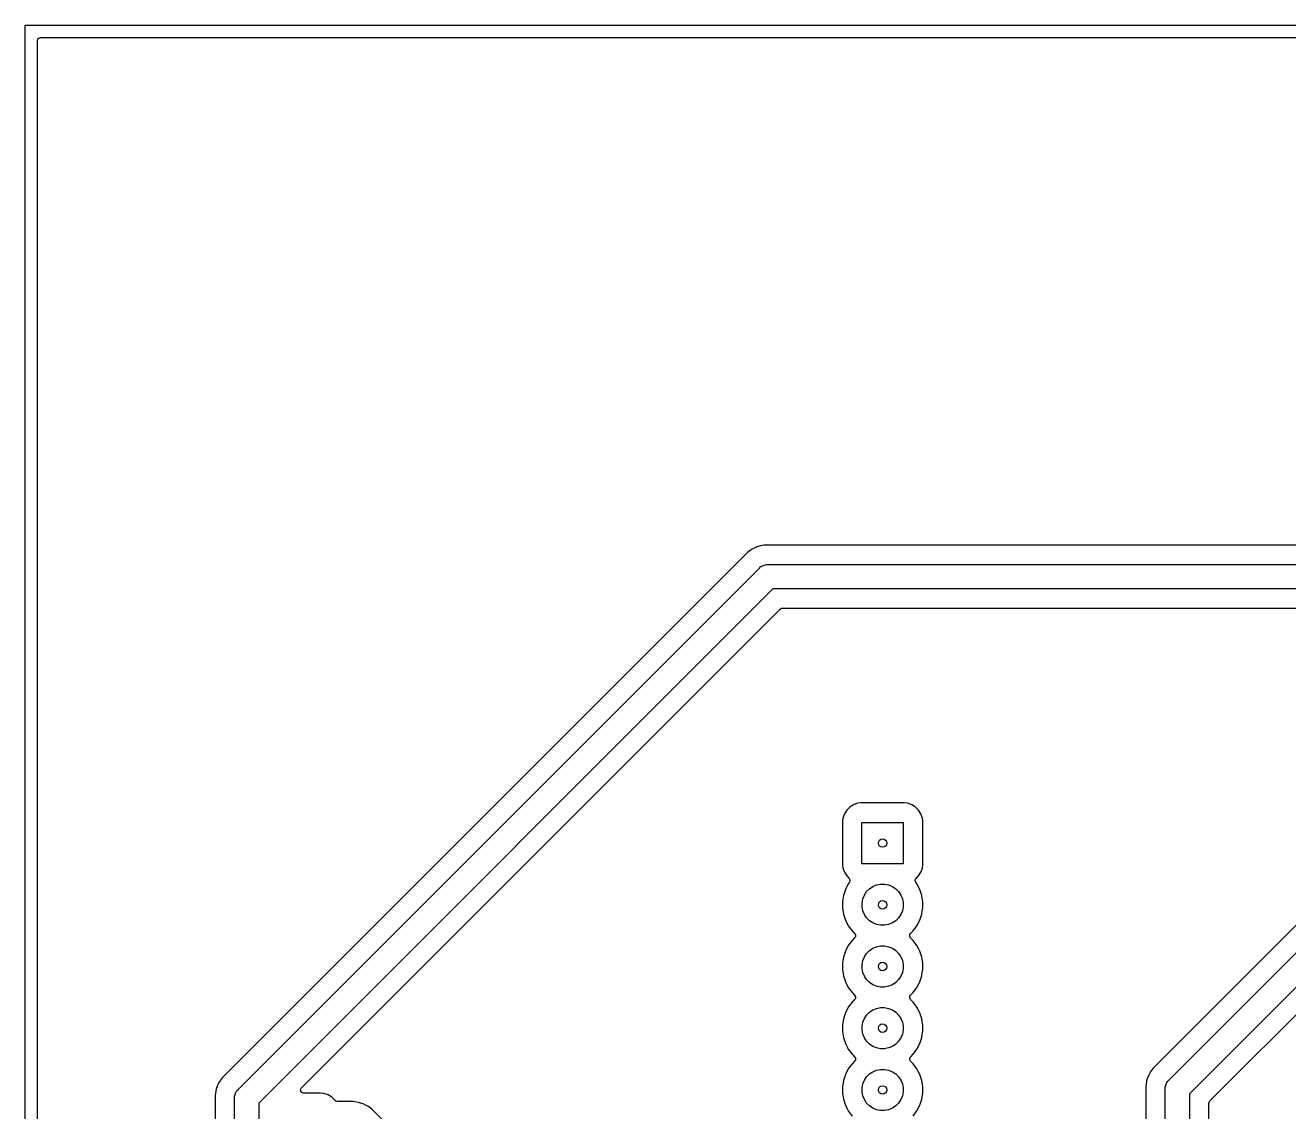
# Model space of a CAD drawing. Extents: x 20 to 124, y -124 to -20.
# Drawn here: x 20 to 72, y -64.7 to -20 of the extents above; entities that cross this region are included whole.
import ezdxf

# ---------------------------------------------------------------- set-up
doc = ezdxf.new("R2010")
doc.units = 0
doc.layers.add('BLACK', color=7, linetype='CONTINUOUS')
doc.layers.add('WHITE', color=7, linetype='CONTINUOUS')

msp = doc.modelspace()

# ---------------------------------------------------------------- linework, layer by layer
at = {"layer": 'BLACK', "linetype": 'CONTINUOUS'}
for p, q in [((20.5005, -20.6245), (20.520185, -20.557461)), ((20.5005, -74.782348), (20.5005, -20.6245)), ((20.520185, -20.557461), (20.572989, -20.511706)), ((20.572989, -20.511706), (20.6245, -20.5005)), ((20.6245, -20.5005), (123.3755, -20.5005)), ((49.884588, -41.578213), (49.718978, -41.698536)), ((49.975785, -41.531746), (49.884588, -41.578213)), ((50.066974, -41.485282), (49.975784, -41.531745)), ((49.975784, -41.531745), (49.975785, -41.531746)), ((50.111552, -41.470797), (50.066974, -41.485282)), ((50.164323, -41.453651), (50.111552, -41.470797)), ((50.261663, -41.422023), (50.164323, -41.45365)), ((50.164323, -41.45365), (50.164323, -41.453651)), ((50.396453, -41.400674), (50.261663, -41.422023)), ((50.463848, -41.39), (50.396453, -41.400674)), ((50.668551, -41.39), (50.463848, -41.39)), ((102.736352, -41.39), (50.668551, -41.39)), ((49.718978, -41.698536), (28.117536, -63.299978)), ((28.755947, -63.793647), (50.212647, -42.336947)), ((50.212647, -42.336947), (50.26181, -42.293831)), ((50.26181, -42.293831), (50.261819, -42.293823)), ((50.261819, -42.293823), (50.374858, -42.22856)), ((50.374858, -42.22856), (50.500937, -42.194777)), ((50.500937, -42.194777), (50.500952, -42.194777)), ((50.500952, -42.194777), (50.5662, -42.1905)), ((50.5662, -42.1905), (102.634, -42.1905)), ((50.773306, -43.1905), (29.6095, -64.354306)), ((102.426894, -43.1905), (50.773306, -43.1905)), ((31.363066, -63.732819), (51.068566, -44.027319)), ((51.068566, -44.027319), (51.129889, -43.993834)), ((51.129889, -43.993834), (51.156247, -43.991)), ((51.156247, -43.991), (85.049553, -43.991)), ((85.137234, -44.202681), (66.423036, -62.916878)), ((67.061447, -63.410547), (85.960547, -44.511446)), ((86.521207, -45.365), (67.915, -63.971206)), ((68.751819, -64.266465), (86.816465, -46.201819)), ((53.710411, -52.455476), (53.650831, -52.625745)), ((53.806384, -52.302737), (53.710411, -52.455476)), ((53.933937, -52.175184), (53.806384, -52.302737)), ((54.086676, -52.079211), (53.933937, -52.175184)), ((54.256945, -52.019631), (54.086676, -52.079211)), ((54.25695, -52.01963), (54.256945, -52.019631)), ((54.391239, -52.0045), (54.25695, -52.01963)), ((54.391246, -52.0045), (54.391239, -52.0045)), ((56.181154, -52.0045), (54.391246, -52.0045)), ((56.18116, -52.0045), (56.181154, -52.0045)), ((56.315449, -52.01963), (56.18116, -52.0045)), ((56.315454, -52.019631), (56.315449, -52.01963)), ((56.485723, -52.079211), (56.315454, -52.019631)), ((56.601955, -52.152245), (56.485723, -52.079211)), ((56.638462, -52.175184), (56.601955, -52.152245)), ((56.766016, -52.302738), (56.638462, -52.175184)), ((56.861989, -52.455478), (56.766016, -52.302738)), ((56.921568, -52.625745), (56.861989, -52.455478)), ((53.65083, -52.62575), (53.6357, -52.760039)), ((53.6357, -52.760039), (53.6357, -54.54996)), ((53.650831, -52.625745), (53.65083, -52.62575)), ((54.4362, -54.505), (54.4362, -52.805)), ((54.4362, -52.805), (56.1362, -52.805)), ((56.1362, -52.805), (56.1362, -54.505)), ((56.9367, -52.760046), (56.921568, -52.625745)), ((56.9367, -54.549954), (56.9367, -52.760046)), ((53.6357, -54.54996), (53.65083, -54.684249)), ((56.1362, -54.505), (54.4362, -54.505)), ((56.921568, -54.684255), (56.9367, -54.549954)), ((53.65083, -54.684249), (53.650831, -54.684254)), ((53.650831, -54.684254), (53.710411, -54.854523)), ((53.710411, -54.854523), (53.806384, -55.007262)), ((53.806384, -55.007262), (53.906776, -55.107654)), ((53.906776, -55.107654), (53.940261, -55.168977)), ((56.645331, -55.134362), (56.665623, -55.107655)), ((56.665623, -55.107655), (56.665624, -55.107654)), ((56.665624, -55.107654), (56.766016, -55.007262)), ((56.766016, -55.007262), (56.861989, -54.854522)), ((56.861989, -54.854522), (56.921568, -54.684255)), ((53.756622, -55.561423), (53.67634, -55.808506)), ((53.874567, -55.329946), (53.756622, -55.561423)), ((53.919414, -55.268219), (53.874567, -55.329946)), ((53.935277, -55.238669), (53.919414, -55.268219)), ((53.940261, -55.168977), (53.935277, -55.238669)), ((54.629141, -55.655766), (54.746966, -55.537941)), ((54.746966, -55.537941), (54.885513, -55.445367)), ((54.885513, -55.445367), (55.039458, -55.381601)), ((55.039458, -55.381601), (55.202885, -55.349093)), ((55.202885, -55.349093), (55.369515, -55.349093)), ((55.369515, -55.349093), (55.532942, -55.381601)), ((55.532942, -55.381601), (55.686887, -55.445367)), ((55.686887, -55.445367), (55.825434, -55.537941)), ((55.825434, -55.537941), (55.943259, -55.655766)), ((56.629506, -55.202416), (56.645331, -55.134362)), ((56.652985, -55.268219), (56.629506, -55.202416)), ((56.697832, -55.329946), (56.652985, -55.268219)), ((56.697833, -55.329948), (56.697832, -55.329946)), ((56.815777, -55.561423), (56.697833, -55.329948)), ((56.815777, -55.561425), (56.815777, -55.561423)), ((56.815779, -55.561428), (56.815777, -55.561425)), ((56.89606, -55.808507), (56.815779, -55.561428)), ((53.67634, -55.808506), (53.6357, -56.065097)), ((53.6357, -56.065097), (53.6357, -56.324902)), ((54.440293, -56.111685), (54.472801, -55.948258)), ((54.440293, -56.278315), (54.440293, -56.111685)), ((54.472801, -55.948258), (54.536567, -55.794313)), ((54.536567, -55.794313), (54.629141, -55.655766)), ((55.943259, -55.655766), (56.035833, -55.794313)), ((56.035833, -55.794313), (56.099599, -55.948258)), ((56.099599, -55.948258), (56.132107, -56.111685)), ((56.132107, -56.111685), (56.132107, -56.278315)), ((56.915147, -55.929021), (56.89606, -55.808507)), ((56.9367, -56.065097), (56.915147, -55.929021)), ((56.9367, -56.324902), (56.9367, -56.065097)), ((53.6357, -56.324902), (53.67634, -56.581493)), ((53.67634, -56.581493), (53.756622, -56.828576)), ((54.472801, -56.441742), (54.440293, -56.278315)), ((54.536567, -56.595687), (54.472801, -56.441742)), ((54.629141, -56.734234), (54.536567, -56.595687)), ((56.035833, -56.595687), (55.943259, -56.734234)), ((56.099599, -56.441742), (56.035833, -56.595687)), ((56.132107, -56.278315), (56.099599, -56.441742)), ((56.815779, -56.828572), (56.89606, -56.581493)), ((56.89606, -56.581493), (56.918739, -56.438298)), ((56.918739, -56.438298), (56.9367, -56.324902)), ((53.756622, -56.828576), (53.874568, -57.060054)), ((53.874568, -57.060054), (54.027266, -57.270225)), ((54.746966, -56.852059), (54.629141, -56.734234)), ((54.885513, -56.944633), (54.746966, -56.852059)), ((55.039458, -57.008399), (54.885513, -56.944633)), ((55.202885, -57.040907), (55.039458, -57.008399)), ((55.369515, -57.040907), (55.202885, -57.040907)), ((55.532942, -57.008399), (55.369515, -57.040907)), ((55.686887, -56.944633), (55.532942, -57.008399)), ((55.825434, -56.852059), (55.686887, -56.944633)), ((55.943259, -56.734234), (55.825434, -56.852059)), ((56.545131, -57.270229), (56.697834, -57.060051)), ((56.697834, -57.060051), (56.815779, -56.828572)), ((54.027266, -57.659774), (53.874568, -57.869945)), ((54.027266, -57.270225), (54.027271, -57.270231)), ((54.027271, -57.659768), (54.027266, -57.659774)), ((54.027271, -57.270231), (54.134359, -57.377319)), ((54.134359, -57.552681), (54.027271, -57.659768)), ((54.134359, -57.377319), (54.167844, -57.438642)), ((54.16286, -57.508334), (54.134359, -57.552681)), ((54.167844, -57.438642), (54.16286, -57.508334)), ((56.404556, -57.491358), (56.40954, -57.421666)), ((56.438041, -57.552681), (56.404556, -57.491358)), ((56.40954, -57.421666), (56.438041, -57.377319)), ((56.438041, -57.377319), (56.545131, -57.270229)), ((56.545131, -57.659771), (56.438041, -57.552681)), ((56.697834, -57.869949), (56.545131, -57.659771)), ((53.756622, -58.101423), (53.67634, -58.348506)), ((53.874568, -57.869945), (53.756622, -58.101423)), ((54.536567, -58.334313), (54.629141, -58.195766)), ((54.629141, -58.195766), (54.746966, -58.077941)), ((54.746966, -58.077941), (54.885513, -57.985367)), ((54.885513, -57.985367), (55.039458, -57.921601)), ((55.039458, -57.921601), (55.202885, -57.889093)), ((55.202885, -57.889093), (55.369515, -57.889093)), ((55.369515, -57.889093), (55.532942, -57.921601)), ((55.532942, -57.921601), (55.686887, -57.985367)), ((55.686887, -57.985367), (55.825434, -58.077941)), ((55.825434, -58.077941), (55.943259, -58.195766)), ((55.943259, -58.195766), (56.035833, -58.334313)), ((56.772987, -58.017445), (56.697834, -57.869949)), ((56.815777, -58.101423), (56.772987, -58.017445)), ((56.815777, -58.101425), (56.815777, -58.101423)), ((56.815779, -58.101428), (56.815777, -58.101425)), ((56.89606, -58.348507), (56.815779, -58.101428)), ((53.67634, -58.348506), (53.6357, -58.605097)), ((53.6357, -58.605097), (53.6357, -58.864902)), ((54.440293, -58.651685), (54.472801, -58.488258)), ((54.440293, -58.818315), (54.440293, -58.651685)), ((54.472801, -58.488258), (54.536567, -58.334313)), ((56.035833, -58.334313), (56.099599, -58.488258)), ((56.099599, -58.488258), (56.132107, -58.651685)), ((56.132107, -58.651685), (56.132107, -58.818315)), ((56.907638, -58.421611), (56.89606, -58.348507)), ((56.9367, -58.605097), (56.907638, -58.421611)), ((56.9367, -58.864902), (56.9367, -58.605097)), ((53.6357, -58.864902), (53.67634, -59.121493)), ((53.67634, -59.121493), (53.756622, -59.368576)), ((54.472801, -58.981742), (54.440293, -58.818315)), ((54.536567, -59.135687), (54.472801, -58.981742)), ((54.629141, -59.274234), (54.536567, -59.135687)), ((54.746966, -59.392059), (54.629141, -59.274234)), ((55.943259, -59.274234), (55.825434, -59.392059)), ((56.035833, -59.135687), (55.943259, -59.274234)), ((56.099599, -58.981742), (56.035833, -59.135687)), ((56.132107, -58.818315), (56.099599, -58.981742)), ((56.815779, -59.368572), (56.89606, -59.121493)), ((56.89606, -59.121493), (56.918739, -58.978298)), ((56.918739, -58.978298), (56.9367, -58.864902)), ((53.756622, -59.368576), (53.874568, -59.600054)), ((53.874568, -59.600054), (54.027266, -59.810225)), ((54.885513, -59.484633), (54.746966, -59.392059)), ((55.039458, -59.548399), (54.885513, -59.484633)), ((55.202885, -59.580907), (55.039458, -59.548399)), ((55.369515, -59.580907), (55.202885, -59.580907)), ((55.532942, -59.548399), (55.369515, -59.580907)), ((55.686887, -59.484633), (55.532942, -59.548399)), ((55.825434, -59.392059), (55.686887, -59.484633)), ((56.545131, -59.810229), (56.697834, -59.600051)), ((56.697834, -59.600051), (56.815779, -59.368572)), ((54.027266, -60.199774), (53.874568, -60.409945)), ((54.027266, -59.810225), (54.027271, -59.810231)), ((54.027271, -60.199768), (54.027266, -60.199774)), ((54.027271, -59.810231), (54.134359, -59.917319)), ((54.134359, -60.092681), (54.027271, -60.199768)), ((54.134359, -59.917319), (54.167844, -59.978642)), ((54.16286, -60.048334), (54.134359, -60.092681)), ((54.167844, -59.978642), (54.16286, -60.048334)), ((56.404556, -60.031358), (56.40954, -59.961666)), ((56.438041, -60.092681), (56.404556, -60.031358)), ((56.40954, -59.961666), (56.438041, -59.917319)), ((56.438041, -59.917319), (56.545131, -59.810229)), ((56.545131, -60.199771), (56.438041, -60.092681)), ((56.697834, -60.409949), (56.545131, -60.199771)), ((53.756622, -60.641423), (53.67634, -60.888506)), ((53.874568, -60.409945), (53.756622, -60.641423)), ((54.536567, -60.874313), (54.629141, -60.735766)), ((54.629141, -60.735766), (54.746966, -60.617941)), ((54.746966, -60.617941), (54.885513, -60.525367)), ((54.885513, -60.525367), (55.039458, -60.461601)), ((55.039458, -60.461601), (55.202885, -60.429093)), ((55.202885, -60.429093), (55.369515, -60.429093)), ((55.369515, -60.429093), (55.532942, -60.461601)), ((55.532942, -60.461601), (55.686887, -60.525367)), ((55.686887, -60.525367), (55.825434, -60.617941)), ((55.825434, -60.617941), (55.943259, -60.735766)), ((55.943259, -60.735766), (56.035833, -60.874313)), ((56.772987, -60.557445), (56.697834, -60.409949)), ((56.815777, -60.641423), (56.772987, -60.557445)), ((56.815777, -60.641425), (56.815777, -60.641423)), ((56.815779, -60.641428), (56.815777, -60.641425)), ((56.89606, -60.888507), (56.815779, -60.641428)), ((53.67634, -60.888506), (53.6357, -61.145097)), ((53.6357, -61.145097), (53.6357, -61.404902)), ((54.440293, -61.191685), (54.472801, -61.028258)), ((54.440293, -61.358315), (54.440293, -61.191685)), ((54.472801, -61.521742), (54.440293, -61.358315)), ((54.472801, -61.028258), (54.536567, -60.874313)), ((56.035833, -60.874313), (56.099599, -61.028258)), ((56.099599, -61.028258), (56.132107, -61.191685)), ((56.132107, -61.358315), (56.099599, -61.521742)), ((56.132107, -61.191685), (56.132107, -61.358315)), ((56.915147, -61.009021), (56.89606, -60.888507)), ((56.9367, -61.145097), (56.915147, -61.009021)), ((56.9367, -61.404902), (56.9367, -61.145097)), ((53.6357, -61.404902), (53.67634, -61.661493)), ((53.67634, -61.661493), (53.756622, -61.908576)), ((54.536567, -61.675687), (54.472801, -61.521742)), ((54.629141, -61.814234), (54.536567, -61.675687)), ((54.746966, -61.932059), (54.629141, -61.814234)), ((55.943259, -61.814234), (55.825434, -61.932059)), ((56.035833, -61.675687), (55.943259, -61.814234)), ((56.099599, -61.521742), (56.035833, -61.675687)), ((56.815779, -61.908572), (56.89606, -61.661493)), ((56.89606, -61.661493), (56.918739, -61.518298)), ((56.918739, -61.518298), (56.9367, -61.404902)), ((53.756622, -61.908576), (53.836505, -62.065353)), ((53.836505, -62.065353), (53.871743, -62.134511)), ((53.871743, -62.134511), (53.874568, -62.140054)), ((53.874568, -62.140054), (54.027266, -62.350225)), ((54.027266, -62.350225), (54.027271, -62.350231)), ((54.027271, -62.350231), (54.134359, -62.457319)), ((54.885513, -62.024633), (54.746966, -61.932059)), ((55.039458, -62.088399), (54.885513, -62.024633)), ((55.202885, -62.120907), (55.039458, -62.088399)), ((55.369515, -62.120907), (55.202885, -62.120907)), ((55.532942, -62.088399), (55.369515, -62.120907)), ((55.686887, -62.024633), (55.532942, -62.088399)), ((55.825434, -61.932059), (55.686887, -62.024633)), ((56.447711, -62.447649), (56.545131, -62.350229)), ((56.545131, -62.350229), (56.697834, -62.140051)), ((56.697834, -62.140051), (56.815779, -61.908572)), ((54.027266, -62.739774), (53.874568, -62.949945)), ((54.027271, -62.739768), (54.027266, -62.739774)), ((54.134359, -62.632681), (54.027271, -62.739768)), ((54.134359, -62.457319), (54.167844, -62.518642)), ((54.16286, -62.588334), (54.134359, -62.632681)), ((54.167844, -62.518642), (54.16286, -62.588334)), ((56.404556, -62.571358), (56.40954, -62.501666)), ((56.438041, -62.632681), (56.404556, -62.571358)), ((56.40954, -62.501666), (56.438041, -62.457319)), ((56.438041, -62.457319), (56.447711, -62.447649)), ((56.545131, -62.739771), (56.438041, -62.632681)), ((56.697834, -62.949949), (56.545131, -62.739771)), ((66.423031, -62.916884), (66.302716, -63.082484)), ((66.423036, -62.916878), (66.423031, -62.916884)), ((28.117536, -63.299978), (27.997211, -63.46559)), ((53.67634, -63.428506), (53.6357, -63.685097)), ((53.756622, -63.181423), (53.67634, -63.428506)), ((53.874568, -62.949945), (53.756622, -63.181423)), ((54.472801, -63.568258), (54.536567, -63.414313)), ((54.536567, -63.414313), (54.629141, -63.275766)), ((54.629141, -63.275766), (54.746966, -63.157941)), ((54.746966, -63.157941), (54.885513, -63.065367)), ((54.885513, -63.065367), (55.039458, -63.001601)), ((55.039458, -63.001601), (55.202885, -62.969093)), ((55.202885, -62.969093), (55.369515, -62.969093)), ((55.369515, -62.969093), (55.532942, -63.001601)), ((55.532942, -63.001601), (55.686887, -63.065367)), ((55.686887, -63.065367), (55.825434, -63.157941)), ((55.825434, -63.157941), (55.943259, -63.275766)), ((55.943259, -63.275766), (56.035833, -63.414313)), ((56.035833, -63.414313), (56.099599, -63.568258)), ((56.754135, -63.060445), (56.697834, -62.949949)), ((56.815777, -63.181423), (56.754135, -63.060445)), ((56.815777, -63.181425), (56.815777, -63.181423)), ((56.815779, -63.181428), (56.815777, -63.181425)), ((56.89606, -63.428507), (56.815779, -63.181428)), ((56.909676, -63.514477), (56.89606, -63.428507)), ((66.179431, -63.358287), (66.146523, -63.459565)), ((66.179775, -63.357227), (66.179431, -63.358287)), ((66.179797, -63.357156), (66.179775, -63.357227)), ((66.209778, -63.264883), (66.179797, -63.357156)), ((66.20978, -63.26488), (66.209778, -63.264883)), ((66.297246, -63.093219), (66.20978, -63.26488)), ((66.297247, -63.093216), (66.297246, -63.093219)), ((66.302706, -63.0825), (66.297247, -63.093216)), ((66.302716, -63.082484), (66.302706, -63.0825)), ((67.018338, -63.459703), (67.061447, -63.410547)), ((27.836688, -63.870034), (27.809, -64.044848)), ((27.841022, -63.842668), (27.836688, -63.870034)), ((27.874746, -63.738878), (27.841022, -63.842667)), ((27.841022, -63.842667), (27.841022, -63.842668)), ((27.876715, -63.732819), (27.874746, -63.738878)), ((27.89222, -63.685097), (27.876715, -63.732819)), ((27.904281, -63.647976), (27.89222, -63.685097)), ((27.972304, -63.514477), (27.904281, -63.647976)), ((27.972305, -63.514475), (27.972304, -63.514477)), ((27.997211, -63.46559), (27.972305, -63.514475)), ((28.613777, -64.081937), (28.64756, -63.955858)), ((28.64756, -63.955858), (28.6478, -63.955442)), ((28.6478, -63.955442), (28.712823, -63.842819)), ((28.712823, -63.842819), (28.712838, -63.842803)), ((28.712838, -63.842803), (28.755947, -63.793647)), ((31.328009, -63.802853), (31.357034, -63.739297)), ((31.337953, -63.872011), (31.328009, -63.802853)), ((31.383708, -63.924815), (31.337953, -63.872011)), ((31.357034, -63.739297), (31.363066, -63.732819)), ((31.450747, -63.9445), (31.383708, -63.924815)), ((32.156154, -63.9445), (31.450747, -63.9445)), ((32.15616, -63.9445), (32.156154, -63.9445)), ((32.290449, -63.95963), (32.15616, -63.9445)), ((32.290454, -63.959631), (32.290449, -63.95963)), ((32.460723, -64.019211), (32.290454, -63.959631)), ((53.6357, -63.685097), (53.6357, -63.944902)), ((53.6357, -63.944902), (53.67634, -64.201493)), ((54.440293, -63.731685), (54.472801, -63.568258)), ((54.440293, -63.898315), (54.440293, -63.731685)), ((54.472801, -64.061742), (54.440293, -63.898315)), ((56.099599, -63.568258), (56.132107, -63.731685)), ((56.132107, -63.898315), (56.099599, -64.061742)), ((56.132107, -63.731685), (56.132107, -63.898315)), ((56.9367, -63.685097), (56.909676, -63.514477)), ((56.92493, -64.019211), (56.9367, -63.944902)), ((56.9367, -63.944902), (56.9367, -63.685097)), ((66.144223, -63.474076), (66.1145, -63.661748)), ((66.1145, -63.661748), (66.1145, -77.025052)), ((66.144226, -63.474063), (66.144223, -63.474076)), ((66.145569, -63.465589), (66.144226, -63.474063)), ((66.146523, -63.459565), (66.145569, -63.465589)), ((66.915, -63.7641), (66.919277, -63.698852)), ((66.915, -77.407994), (66.915, -63.7641)), ((66.919277, -63.698837), (66.95306, -63.572758)), ((66.919277, -63.698852), (66.919277, -63.698837)), ((66.95306, -63.572758), (66.98671, -63.514475)), ((66.98671, -63.514475), (67.018323, -63.459719)), ((67.018323, -63.459719), (67.018338, -63.459703)), ((27.809, -64.044848), (27.809, -67.150051)), ((28.6095, -64.1472), (28.613777, -64.081952)), ((28.6095, -67.0477), (28.6095, -64.1472)), ((28.613777, -64.081952), (28.613777, -64.081937)), ((29.6095, -64.354306), (29.6095, -66.840593)), ((32.613462, -64.115184), (32.460723, -64.019211)), ((32.741016, -64.242738), (32.613462, -64.115184)), ((32.745065, -64.247815), (32.741016, -64.242738)), ((32.774971, -64.274815), (32.745065, -64.247815)), ((32.84201, -64.2945), (32.774971, -64.274815)), ((33.515251, -64.2945), (32.84201, -64.2945)), ((33.515252, -64.2945), (33.515251, -64.2945)), ((33.56212, -64.301923), (33.515252, -64.2945)), ((33.717432, -64.326522), (33.56212, -64.301923)), ((33.799787, -64.353281), (33.717432, -64.326522)), ((33.799789, -64.353282), (33.799787, -64.353281)), ((33.804212, -64.354719), (33.799789, -64.353282)), ((33.912119, -64.38978), (33.804212, -64.354719)), ((34.003314, -64.436246), (33.912119, -64.38978)), ((34.007854, -64.438559), (34.003314, -64.436246)), ((34.007863, -64.438563), (34.007854, -64.438559)), ((34.094511, -64.482713), (34.007863, -64.438563)), ((53.67634, -64.201493), (53.756622, -64.448576)), ((53.756622, -64.448576), (53.814955, -64.563058)), ((54.536567, -64.215687), (54.472801, -64.061742)), ((54.629141, -64.354234), (54.536567, -64.215687)), ((54.746966, -64.472059), (54.629141, -64.354234)), ((54.885513, -64.564633), (54.746966, -64.472059)), ((55.825434, -64.472059), (55.686887, -64.564633)), ((55.943259, -64.354234), (55.825434, -64.472059)), ((56.035833, -64.215687), (55.943259, -64.354234)), ((56.099599, -64.061742), (56.035833, -64.215687)), ((56.697834, -64.680051), (56.815779, -64.448572)), ((56.815779, -64.448572), (56.89606, -64.201493)), ((56.89606, -64.201493), (56.92493, -64.019211)), ((67.915, -63.971206), (67.915, -77.6151)), ((68.7155, -64.354146), (68.735185, -64.287107)), ((68.7155, -77.717456), (68.7155, -64.354146)), ((68.735185, -64.287107), (68.751819, -64.266465)), ((34.260119, -64.603034), (34.094511, -64.482713)), ((34.26012, -64.603035), (34.260119, -64.603034)), ((34.260121, -64.603036), (34.26012, -64.603035)), ((39.803092, -70.146008), (34.260121, -64.603036)), ((53.814955, -64.563058), (53.858064, -64.647665)), ((53.858064, -64.647665), (53.874568, -64.680054)), ((53.874568, -64.680054), (54.027266, -64.890225)), ((55.039458, -64.628399), (54.885513, -64.564633)), ((55.202885, -64.660907), (55.039458, -64.628399)), ((55.369515, -64.660907), (55.202885, -64.660907)), ((55.532942, -64.628399), (55.369515, -64.660907)), ((55.686887, -64.564633), (55.532942, -64.628399)), ((56.545131, -64.890229), (56.697834, -64.680051))]:
    msp.add_line(p, q, dxfattribs=at)
at = {"layer": 'BLACK'}
for centre in [(55.2862, -53.655), (55.2862, -56.195), (55.2862, -58.735), (55.2862, -61.275), (55.2862, -63.815)]:
    msp.add_circle(centre, 0.175, dxfattribs=at)
at = {"layer": 'WHITE', "linetype": 'CONTINUOUS'}
for p, q in [((20, -20), (124, -20)), ((20, -124), (20, -20))]:
    msp.add_line(p, q, dxfattribs=at)
at = {"layer": 'WHITE'}
for centre in [(55.2862, -53.655), (55.2862, -56.195), (55.2862, -58.735), (55.2862, -61.275), (55.2862, -63.815)]:
    msp.add_circle(centre, 0.175, dxfattribs=at)

doc.saveas('drawing.dxf')
